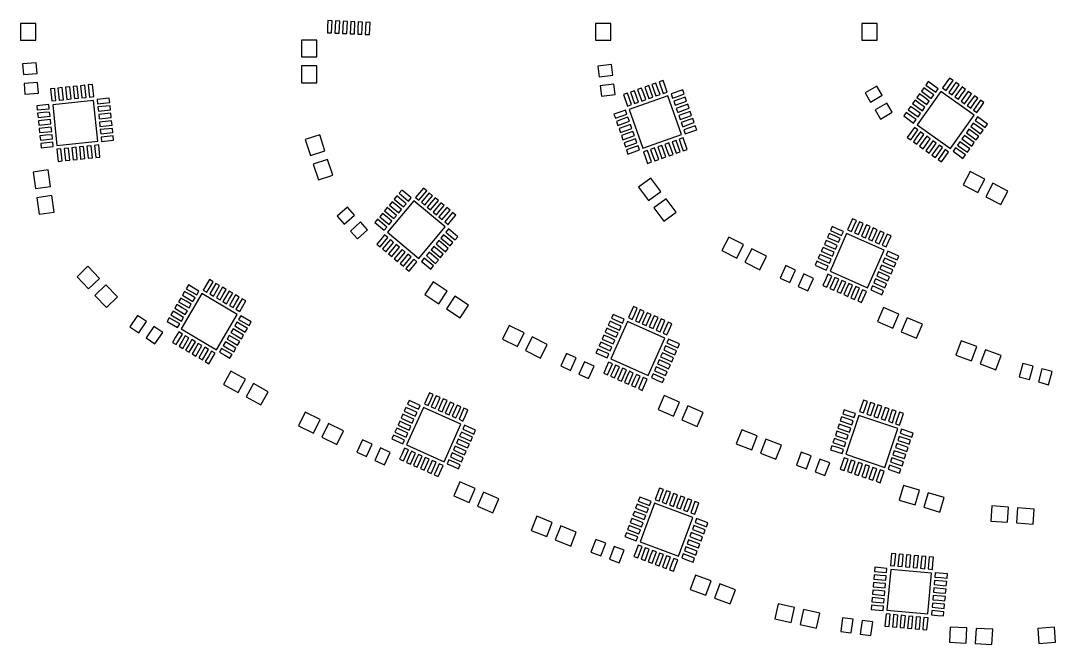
# Model space of a CAD drawing. Header units: millimetres. Extents: x -16 to 156, y 12 to 93.
# Drawn here: x -15.9 to 52.1, y 11.8 to 52.8 of the extents above; entities that cross this region are included whole.
import ezdxf

# ---------------------------------------------------------------- set-up
doc = ezdxf.new("R2010")
doc.units = ezdxf.units.MM
doc.header["$MEASUREMENT"] = 0
doc.layers.add('DXF_export_layers$bottom_solder_resist', color=18, linetype='Continuous', true_color=0x000000)

msp = doc.modelspace()

# ---------------------------------------------------------------- linework, layer by layer
at = {"layer": 'DXF_export_layers$bottom_solder_resist'}
for points in [[(-15.913, 52.661), (-15.913, 51.561), (-14.913, 51.561), (-14.913, 52.661)], [(4.317, 52.447), (4.299, 52.047), (4.579, 52.035), (4.614, 52.834), (4.334, 52.846)], [(4.816, 52.425), (4.799, 52.025), (5.078, 52.013), (5.113, 52.812), (4.833, 52.824)], [(5.316, 52.403), (5.298, 52.003), (5.578, 51.991), (5.613, 52.79), (5.333, 52.803)], [(5.815, 52.381), (5.798, 51.982), (6.077, 51.969), (6.112, 52.769), (5.833, 52.781)], [(6.315, 52.359), (6.297, 51.96), (6.577, 51.948), (6.612, 52.747), (6.332, 52.759)], [(6.814, 52.338), (6.797, 51.938), (7.076, 51.926), (7.111, 52.725), (6.832, 52.737)], [(21.973, 52.66), (21.973, 51.56), (22.973, 51.56), (22.973, 52.66)], [(39.514, 52.66), (39.514, 51.56), (40.514, 51.56), (40.514, 52.66)], [(2.597, 51.561), (2.597, 50.461), (3.597, 50.461), (3.597, 51.561)], [(-15.779, 50.001), (-15.731, 49.302), (-14.833, 49.364), (-14.882, 50.063)], [(2.597, 49.861), (2.597, 48.761), (3.597, 48.761), (3.597, 49.861)], [(22.122, 49.851), (22.206, 49.156), (23.099, 49.263), (23.016, 49.958)], [(45.294, 48.577), (45.527, 48.902), (45.299, 49.065), (44.834, 48.414), (45.061, 48.251)], [(-15.69, 48.704), (-15.641, 48.005), (-14.744, 48.067), (-14.792, 48.766)], [(-13.628, 47.984), (-13.67, 48.382), (-13.948, 48.353), (-13.865, 47.557), (-13.587, 47.586)], [(-13.131, 48.036), (-13.172, 48.434), (-13.451, 48.405), (-13.368, 47.609), (-13.089, 47.638)], [(-12.634, 48.088), (-12.675, 48.485), (-12.954, 48.456), (-12.871, 47.661), (-12.592, 47.69)], [(-12.136, 48.139), (-12.178, 48.537), (-12.456, 48.508), (-12.373, 47.713), (-12.095, 47.742)], [(-11.639, 48.191), (-11.68, 48.589), (-11.959, 48.56), (-11.876, 47.764), (-11.597, 47.793)], [(-11.142, 48.243), (-11.183, 48.641), (-11.462, 48.612), (-11.379, 47.816), (-11.1, 47.845)], [(22.277, 48.56), (22.361, 47.865), (23.255, 47.973), (23.171, 48.668)], [(25.138, 48.024), (25.005, 48.402), (24.741, 48.309), (25.007, 47.554), (25.271, 47.647)], [(25.61, 48.19), (25.477, 48.568), (25.213, 48.475), (25.478, 47.72), (25.742, 47.813)], [(26.081, 48.356), (25.948, 48.734), (25.684, 48.641), (25.95, 47.886), (26.214, 47.979)], [(26.553, 48.522), (26.42, 48.9), (26.156, 48.807), (26.422, 48.052), (26.686, 48.145)], [(27.424, 47.885), (27.801, 48.018), (27.708, 48.282), (26.954, 48.017), (27.046, 47.753)], [(39.731, 48.088), (40.085, 47.484), (40.861, 47.939), (40.507, 48.543)], [(43.924, 48.192), (43.599, 48.424), (43.436, 48.197), (44.087, 47.731), (44.25, 47.959)], [(44.215, 48.598), (43.89, 48.831), (43.727, 48.603), (44.378, 48.138), (44.541, 48.366)], [(45.701, 48.286), (45.933, 48.611), (45.706, 48.774), (45.24, 48.123), (45.468, 47.961)], [(46.107, 47.995), (46.34, 48.32), (46.112, 48.483), (45.647, 47.833), (45.875, 47.67)], [(-13.799, 47.313), (-13.519, 44.627), (-10.834, 44.907), (-11.114, 47.593)], [(-10.443, 47.421), (-10.045, 47.463), (-10.074, 47.741), (-10.869, 47.658), (-10.84, 47.38)], [(24.195, 47.692), (24.062, 48.07), (23.798, 47.977), (24.063, 47.222), (24.328, 47.315)], [(24.184, 46.999), (25.081, 44.453), (27.628, 45.349), (26.731, 47.896)], [(24.666, 47.858), (24.534, 48.236), (24.269, 48.143), (24.535, 47.388), (24.799, 47.481)], [(27.59, 47.414), (27.967, 47.547), (27.874, 47.811), (27.12, 47.545), (27.213, 47.281)], [(43.343, 47.378), (43.017, 47.611), (42.854, 47.383), (43.505, 46.918), (43.668, 47.146)], [(43.634, 47.785), (43.308, 48.018), (43.145, 47.79), (43.796, 47.324), (43.959, 47.552)], [(43.15, 45.991), (45.346, 44.421), (46.917, 46.617), (44.721, 48.188)], [(46.514, 47.704), (46.747, 48.03), (46.519, 48.192), (46.054, 47.542), (46.281, 47.379)], [(46.921, 47.413), (47.154, 47.739), (46.926, 47.902), (46.46, 47.251), (46.688, 47.088)], [(47.328, 47.122), (47.56, 47.448), (47.332, 47.611), (46.867, 46.96), (47.095, 46.797)], [(-14.45, 47.285), (-14.848, 47.243), (-14.819, 46.965), (-14.023, 47.048), (-14.052, 47.326)], [(-10.391, 46.924), (-9.993, 46.965), (-10.022, 47.244), (-10.818, 47.161), (-10.789, 46.882)], [(23.558, 46.821), (23.18, 46.688), (23.273, 46.424), (24.028, 46.69), (23.935, 46.954)], [(27.756, 46.942), (28.133, 47.075), (28.04, 47.339), (27.286, 47.073), (27.379, 46.809)], [(40.388, 46.967), (40.742, 46.363), (41.519, 46.818), (41.165, 47.422)], [(43.052, 46.971), (42.727, 47.204), (42.564, 46.976), (43.214, 46.511), (43.377, 46.739)], [(-14.398, 46.788), (-14.796, 46.746), (-14.767, 46.468), (-13.971, 46.551), (-14, 46.829)], [(-14.346, 46.29), (-14.744, 46.249), (-14.715, 45.97), (-13.919, 46.053), (-13.949, 46.332)], [(-10.339, 46.427), (-9.941, 46.468), (-9.97, 46.747), (-10.766, 46.664), (-10.737, 46.385)], [(-10.287, 45.929), (-9.889, 45.971), (-9.918, 46.249), (-10.714, 46.166), (-10.685, 45.888)], [(23.724, 46.35), (23.346, 46.217), (23.439, 45.953), (24.194, 46.218), (24.101, 46.482)], [(27.922, 46.471), (28.299, 46.603), (28.206, 46.867), (27.452, 46.602), (27.545, 46.338)], [(28.088, 45.999), (28.465, 46.132), (28.372, 46.396), (27.618, 46.13), (27.711, 45.866)], [(42.761, 46.565), (42.436, 46.797), (42.273, 46.57), (42.923, 46.104), (43.086, 46.332)], [(47.306, 46.044), (47.631, 45.811), (47.794, 46.039), (47.144, 46.504), (46.981, 46.276)], [(-14.295, 45.793), (-14.692, 45.752), (-14.663, 45.473), (-13.868, 45.556), (-13.897, 45.834)], [(-10.235, 45.432), (-9.837, 45.474), (-9.866, 45.752), (-10.662, 45.669), (-10.633, 45.391)], [(23.89, 45.878), (23.513, 45.745), (23.605, 45.481), (24.36, 45.747), (24.267, 46.011)], [(28.254, 45.527), (28.631, 45.66), (28.538, 45.924), (27.784, 45.659), (27.877, 45.394)], [(42.739, 45.486), (42.507, 45.161), (42.735, 44.998), (43.2, 45.649), (42.972, 45.811)], [(46.724, 45.23), (47.05, 44.998), (47.213, 45.225), (46.562, 45.691), (46.399, 45.463)], [(47.015, 45.637), (47.34, 45.404), (47.503, 45.632), (46.853, 46.097), (46.69, 45.87)], [(-14.243, 45.296), (-14.641, 45.254), (-14.611, 44.976), (-13.816, 45.059), (-13.845, 45.337)], [(-10.183, 44.935), (-9.785, 44.976), (-9.815, 45.255), (-10.61, 45.172), (-10.581, 44.893)], [(2.839, 45.019), (3.179, 43.973), (4.13, 44.281), (3.79, 45.328)], [(24.056, 45.406), (23.679, 45.274), (23.772, 45.009), (24.526, 45.275), (24.433, 45.539)], [(24.222, 44.935), (23.845, 44.802), (23.938, 44.538), (24.692, 44.803), (24.599, 45.068)], [(27.145, 44.49), (27.278, 44.113), (27.542, 44.206), (27.277, 44.961), (27.013, 44.868)], [(27.617, 44.656), (27.75, 44.279), (28.014, 44.372), (27.748, 45.127), (27.484, 45.034)], [(43.146, 45.195), (42.913, 44.87), (43.141, 44.707), (43.607, 45.358), (43.379, 45.521)], [(43.553, 44.904), (43.32, 44.579), (43.548, 44.416), (44.013, 45.067), (43.786, 45.23)], [(43.96, 44.613), (43.727, 44.288), (43.955, 44.125), (44.42, 44.776), (44.192, 44.939)], [(46.143, 44.417), (46.468, 44.184), (46.631, 44.412), (45.98, 44.877), (45.817, 44.65)], [(46.433, 44.824), (46.759, 44.591), (46.922, 44.819), (46.271, 45.284), (46.108, 45.056)], [(-14.191, 44.798), (-14.589, 44.757), (-14.56, 44.478), (-13.764, 44.561), (-13.793, 44.84)], [(-13.492, 43.976), (-13.45, 43.579), (-13.172, 43.608), (-13.255, 44.403), (-13.533, 44.374)], [(-12.994, 44.028), (-12.953, 43.63), (-12.675, 43.659), (-12.757, 44.455), (-13.036, 44.426)], [(-12.497, 44.08), (-12.456, 43.682), (-12.177, 43.711), (-12.26, 44.507), (-12.539, 44.478)], [(-12, 44.132), (-11.958, 43.734), (-11.68, 43.763), (-11.763, 44.559), (-12.041, 44.53)], [(-11.503, 44.184), (-11.461, 43.786), (-11.183, 43.815), (-11.266, 44.611), (-11.544, 44.582)], [(-11.005, 44.236), (-10.964, 43.838), (-10.685, 43.867), (-10.768, 44.663), (-11.047, 44.634)], [(24.388, 44.463), (24.011, 44.33), (24.104, 44.066), (24.858, 44.332), (24.765, 44.596)], [(25.259, 43.826), (25.392, 43.449), (25.656, 43.542), (25.39, 44.296), (25.126, 44.204)], [(25.73, 43.992), (25.863, 43.615), (26.127, 43.708), (25.862, 44.463), (25.598, 44.37)], [(26.202, 44.158), (26.335, 43.781), (26.599, 43.874), (26.333, 44.629), (26.069, 44.536)], [(26.674, 44.324), (26.807, 43.947), (27.071, 44.04), (26.805, 44.795), (26.541, 44.702)], [(44.366, 44.323), (44.134, 43.997), (44.361, 43.834), (44.827, 44.485), (44.599, 44.648)], [(44.773, 44.032), (44.54, 43.706), (44.768, 43.544), (45.233, 44.194), (45.006, 44.357)], [(45.852, 44.01), (46.177, 43.777), (46.34, 44.005), (45.689, 44.471), (45.526, 44.243)], [(3.364, 43.402), (3.704, 42.356), (4.655, 42.665), (4.315, 43.711)], [(-15.082, 42.875), (-14.929, 41.786), (-13.939, 41.924), (-14.091, 43.014)], [(46.183, 42.037), (47.157, 41.527), (47.621, 42.413), (46.646, 42.923)], [(24.8, 41.88), (25.457, 40.998), (26.259, 41.595), (25.602, 42.477)], [(9.511, 41.436), (9.204, 41.692), (9.024, 41.477), (9.639, 40.965), (9.818, 41.18)], [(10.585, 41.335), (10.841, 41.642), (10.626, 41.821), (10.114, 41.207), (10.329, 41.028)], [(10.969, 41.015), (11.225, 41.322), (11.01, 41.501), (10.498, 40.887), (10.713, 40.708)], [(47.689, 41.249), (48.664, 40.74), (49.127, 41.626), (48.152, 42.136)], [(-14.846, 41.191), (-14.693, 40.102), (-13.703, 40.241), (-13.856, 41.33)], [(8.257, 38.915), (10.331, 37.186), (12.059, 39.261), (9.985, 40.989)], [(8.871, 40.667), (8.564, 40.923), (8.384, 40.708), (8.999, 40.196), (9.178, 40.411)], [(9.191, 41.052), (8.884, 41.308), (8.704, 41.093), (9.319, 40.581), (9.498, 40.796)], [(11.353, 40.695), (11.609, 41.002), (11.394, 41.181), (10.882, 40.567), (11.097, 40.388)], [(11.738, 40.375), (11.994, 40.682), (11.779, 40.861), (11.267, 40.247), (11.482, 40.067)], [(25.815, 40.516), (26.472, 39.634), (27.274, 40.231), (26.617, 41.114)], [(4.948, 39.966), (5.413, 39.443), (6.086, 40.04), (5.621, 40.564)], [(8.231, 39.899), (7.923, 40.155), (7.744, 39.94), (8.359, 39.428), (8.538, 39.643)], [(8.551, 40.283), (8.243, 40.539), (8.064, 40.324), (8.679, 39.812), (8.858, 40.027)], [(12.122, 40.055), (12.378, 40.362), (12.163, 40.541), (11.651, 39.927), (11.866, 39.747)], [(12.506, 39.735), (12.762, 40.042), (12.547, 40.221), (12.035, 39.607), (12.25, 39.427)], [(5.811, 38.994), (6.276, 38.471), (6.949, 39.068), (6.484, 39.592)], [(7.911, 39.515), (7.603, 39.771), (7.424, 39.556), (8.039, 39.044), (8.218, 39.259)], [(38.99, 39.324), (39.152, 39.69), (38.896, 39.803), (38.572, 39.072), (38.828, 38.959)], [(39.448, 39.122), (39.609, 39.488), (39.353, 39.601), (39.03, 38.869), (39.286, 38.756)], [(7.81, 38.441), (7.554, 38.133), (7.769, 37.954), (8.281, 38.569), (8.066, 38.748)], [(12.405, 38.661), (12.712, 38.405), (12.892, 38.62), (12.277, 39.132), (12.098, 38.917)], [(37.727, 38.67), (37.361, 38.831), (37.248, 38.575), (37.98, 38.252), (38.093, 38.508)], [(37.415, 36.358), (39.884, 35.265), (40.977, 37.734), (38.508, 38.827)], [(37.93, 39.127), (37.564, 39.289), (37.45, 39.033), (38.182, 38.709), (38.295, 38.965)], [(39.905, 38.92), (40.067, 39.285), (39.811, 39.399), (39.487, 38.667), (39.743, 38.554)], [(40.362, 38.717), (40.524, 39.083), (40.268, 39.196), (39.944, 38.465), (40.2, 38.351)], [(40.819, 38.515), (40.981, 38.881), (40.725, 38.994), (40.401, 38.262), (40.657, 38.149)], [(41.276, 38.312), (41.438, 38.678), (41.182, 38.792), (40.858, 38.06), (41.115, 37.947)], [(8.194, 38.121), (7.938, 37.813), (8.153, 37.634), (8.665, 38.249), (8.45, 38.428)], [(8.578, 37.801), (8.322, 37.493), (8.537, 37.314), (9.049, 37.929), (8.834, 38.108)], [(11.765, 37.892), (12.072, 37.636), (12.252, 37.851), (11.637, 38.363), (11.458, 38.148)], [(12.085, 38.276), (12.392, 38.02), (12.572, 38.236), (11.957, 38.748), (11.778, 38.532)], [(30.288, 37.71), (31.268, 37.211), (31.722, 38.102), (30.741, 38.601)], [(37.525, 38.212), (37.159, 38.374), (37.046, 38.118), (37.777, 37.794), (37.891, 38.05)], [(8.962, 37.481), (8.706, 37.173), (8.922, 36.994), (9.434, 37.609), (9.218, 37.788)], [(9.347, 37.161), (9.091, 36.853), (9.306, 36.674), (9.818, 37.289), (9.603, 37.468)], [(11.125, 37.124), (11.432, 36.868), (11.612, 37.083), (10.997, 37.595), (10.818, 37.38)], [(11.445, 37.508), (11.752, 37.252), (11.932, 37.467), (11.317, 37.979), (11.138, 37.764)], [(31.802, 36.938), (32.783, 36.439), (33.236, 37.33), (32.256, 37.829)], [(37.12, 37.298), (36.754, 37.46), (36.641, 37.204), (37.373, 36.88), (37.486, 37.136)], [(37.322, 37.755), (36.957, 37.917), (36.843, 37.661), (37.575, 37.337), (37.688, 37.593)], [(41.474, 37.252), (41.84, 37.09), (41.953, 37.346), (41.222, 37.67), (41.108, 37.414)], [(9.731, 36.841), (9.475, 36.533), (9.69, 36.354), (10.202, 36.969), (9.987, 37.148)], [(10.805, 36.74), (11.112, 36.484), (11.292, 36.699), (10.677, 37.211), (10.498, 36.996)], [(34.132, 35.898), (34.768, 35.604), (35.146, 36.421), (34.51, 36.715)], [(36.918, 36.841), (36.552, 37.003), (36.439, 36.746), (37.17, 36.423), (37.284, 36.679)], [(41.069, 36.337), (41.435, 36.175), (41.548, 36.431), (40.817, 36.755), (40.703, 36.499)], [(41.272, 36.795), (41.637, 36.633), (41.751, 36.889), (41.019, 37.212), (40.906, 36.956)], [(-12.197, 35.975), (-11.432, 35.185), (-10.713, 35.88), (-11.478, 36.671)], [(35.312, 35.352), (35.948, 35.059), (36.326, 35.876), (35.69, 36.169)], [(37.115, 35.78), (36.953, 35.414), (37.209, 35.301), (37.533, 36.032), (37.277, 36.146)], [(40.867, 35.88), (41.233, 35.718), (41.346, 35.974), (40.614, 36.298), (40.501, 36.042)], [(-11.015, 34.754), (-10.25, 33.963), (-9.531, 34.658), (-10.296, 35.449)], [(-4.511, 35.239), (-4.856, 35.442), (-4.998, 35.2), (-4.308, 34.795), (-4.166, 35.037)], [(-3.435, 35.315), (-3.232, 35.66), (-3.474, 35.801), (-3.879, 35.112), (-3.637, 34.97)], [(-3.004, 35.062), (-2.801, 35.407), (-3.043, 35.548), (-3.448, 34.858), (-3.206, 34.717)], [(10.718, 34.814), (11.637, 34.208), (12.187, 35.043), (11.269, 35.649)], [(37.573, 35.578), (37.411, 35.212), (37.667, 35.098), (37.99, 35.83), (37.734, 35.943)], [(38.03, 35.375), (37.868, 35.009), (38.124, 34.896), (38.448, 35.628), (38.192, 35.741)], [(38.487, 35.173), (38.325, 34.807), (38.581, 34.694), (38.905, 35.425), (38.649, 35.539)], [(40.462, 34.966), (40.828, 34.804), (40.941, 35.06), (40.21, 35.384), (40.096, 35.128)], [(40.665, 35.423), (41.03, 35.261), (41.144, 35.517), (40.412, 35.841), (40.299, 35.585)], [(-5.338, 32.547), (-3.009, 31.18), (-1.642, 33.509), (-3.971, 34.876)], [(-4.764, 34.808), (-5.109, 35.011), (-5.251, 34.769), (-4.561, 34.364), (-4.419, 34.606)], [(-2.572, 34.809), (-2.37, 35.153), (-2.611, 35.295), (-3.016, 34.605), (-2.775, 34.464)], [(-2.141, 34.555), (-1.939, 34.9), (-2.18, 35.042), (-2.585, 34.352), (-2.344, 34.21)], [(-1.71, 34.302), (-1.508, 34.647), (-1.749, 34.789), (-2.154, 34.099), (-1.913, 33.957)], [(12.138, 33.878), (13.056, 33.273), (13.606, 34.108), (12.688, 34.713)], [(38.944, 34.97), (38.782, 34.605), (39.038, 34.491), (39.362, 35.223), (39.106, 35.336)], [(39.401, 34.768), (39.24, 34.402), (39.496, 34.289), (39.819, 35.021), (39.563, 35.134)], [(-5.271, 33.946), (-5.615, 34.148), (-5.757, 33.907), (-5.067, 33.502), (-4.926, 33.743)], [(-5.017, 34.377), (-5.362, 34.579), (-5.504, 34.338), (-4.814, 33.933), (-4.672, 34.174)], [(-1.279, 34.049), (-1.076, 34.394), (-1.318, 34.536), (-1.723, 33.846), (-1.481, 33.704)], [(24.551, 33.543), (24.713, 33.908), (24.458, 34.022), (24.132, 33.291), (24.388, 33.177)], [(-8.711, 32.697), (-8.134, 32.301), (-7.625, 33.043), (-8.202, 33.439)], [(-5.524, 33.514), (-5.869, 33.717), (-6.01, 33.475), (-5.32, 33.07), (-5.179, 33.312)], [(-1.203, 32.973), (-0.858, 32.77), (-0.717, 33.012), (-1.407, 33.417), (-1.548, 33.175)], [(23.489, 33.348), (23.124, 33.51), (23.01, 33.255), (23.741, 32.929), (23.855, 33.185)], [(25.007, 33.339), (25.17, 33.704), (24.914, 33.818), (24.589, 33.088), (24.844, 32.974)], [(25.464, 33.136), (25.627, 33.501), (25.371, 33.615), (25.045, 32.884), (25.301, 32.77)], [(25.921, 32.932), (26.083, 33.297), (25.828, 33.411), (25.502, 32.681), (25.758, 32.567)], [(40.548, 33.033), (41.561, 32.603), (41.952, 33.523), (40.939, 33.953)], [(-7.639, 31.962), (-7.062, 31.566), (-6.553, 32.308), (-7.13, 32.704)], [(-5.777, 33.083), (-6.122, 33.286), (-6.263, 33.044), (-5.574, 32.639), (-5.432, 32.881)], [(-1.456, 32.542), (-1.111, 32.339), (-0.97, 32.581), (-1.66, 32.986), (-1.801, 32.744)], [(15.828, 31.875), (16.814, 31.388), (17.257, 32.284), (16.271, 32.771)], [(23.286, 32.891), (22.92, 33.054), (22.806, 32.798), (23.537, 32.472), (23.651, 32.728)], [(22.968, 30.58), (25.434, 29.481), (26.533, 31.948), (24.067, 33.046)], [(26.377, 32.729), (26.54, 33.094), (26.284, 33.208), (25.959, 32.477), (26.215, 32.363)], [(26.834, 32.525), (26.997, 32.891), (26.741, 33.004), (26.416, 32.274), (26.671, 32.16)], [(42.113, 32.368), (43.125, 31.938), (43.516, 32.858), (42.504, 33.288)], [(-5.701, 32.007), (-5.904, 31.662), (-5.662, 31.52), (-5.257, 32.21), (-5.499, 32.352)], [(-5.27, 31.754), (-5.473, 31.409), (-5.231, 31.267), (-4.826, 31.957), (-5.068, 32.099)], [(-1.963, 31.679), (-1.618, 31.477), (-1.476, 31.718), (-2.166, 32.123), (-2.308, 31.882)], [(-1.71, 32.11), (-1.365, 31.908), (-1.223, 32.149), (-1.913, 32.554), (-2.055, 32.313)], [(17.352, 31.122), (18.339, 30.635), (18.782, 31.532), (17.795, 32.019)], [(22.879, 31.977), (22.513, 32.14), (22.4, 31.884), (23.13, 31.559), (23.244, 31.815)], [(23.082, 32.434), (22.717, 32.597), (22.603, 32.341), (23.334, 32.016), (23.448, 32.271)], [(-4.839, 31.501), (-5.041, 31.156), (-4.8, 31.014), (-4.395, 31.704), (-4.636, 31.846)], [(-4.408, 31.248), (-4.61, 30.903), (-4.369, 30.761), (-3.964, 31.451), (-4.205, 31.593)], [(-3.976, 30.994), (-4.179, 30.649), (-3.937, 30.508), (-3.532, 31.198), (-3.774, 31.339)], [(-2.216, 31.248), (-1.871, 31.046), (-1.729, 31.287), (-2.419, 31.692), (-2.561, 31.451)], [(22.675, 31.521), (22.31, 31.683), (22.196, 31.428), (22.927, 31.102), (23.041, 31.358)], [(26.826, 31.007), (27.191, 30.844), (27.305, 31.1), (26.574, 31.426), (26.46, 31.17)], [(27.029, 31.464), (27.395, 31.301), (27.508, 31.557), (26.778, 31.883), (26.664, 31.627)], [(45.713, 30.829), (46.745, 30.449), (47.091, 31.387), (46.059, 31.767)], [(-3.545, 30.741), (-3.748, 30.396), (-3.506, 30.255), (-3.101, 30.945), (-3.343, 31.086)], [(-2.469, 30.817), (-2.124, 30.614), (-1.982, 30.856), (-2.672, 31.261), (-2.814, 31.019)], [(19.682, 30.115), (20.318, 29.822), (20.694, 30.64), (20.058, 30.933)], [(22.472, 31.064), (22.107, 31.227), (21.993, 30.971), (22.723, 30.645), (22.837, 30.901)], [(26.622, 30.551), (26.988, 30.388), (27.102, 30.643), (26.371, 30.969), (26.257, 30.713)], [(47.308, 30.241), (48.341, 29.861), (48.686, 30.799), (47.654, 31.18)], [(20.863, 29.572), (21.499, 29.279), (21.875, 30.096), (21.239, 30.389)], [(22.667, 30.003), (22.504, 29.637), (22.76, 29.523), (23.085, 30.254), (22.83, 30.368)], [(23.124, 29.799), (22.961, 29.434), (23.217, 29.32), (23.542, 30.051), (23.286, 30.165)], [(23.58, 29.596), (23.418, 29.23), (23.673, 29.116), (23.999, 29.847), (23.743, 29.961)], [(26.215, 29.637), (26.581, 29.474), (26.695, 29.73), (25.964, 30.056), (25.85, 29.8)], [(26.419, 30.094), (26.784, 29.931), (26.898, 30.187), (26.167, 30.512), (26.053, 30.257)], [(49.888, 29.402), (50.564, 29.219), (50.799, 30.088), (50.123, 30.271)], [(51.143, 29.062), (51.819, 28.879), (52.054, 29.748), (51.378, 29.931)], [(-2.547, 28.892), (-1.583, 28.361), (-1.101, 29.238), (-2.065, 29.768)], [(24.037, 29.392), (23.874, 29.027), (24.13, 28.913), (24.456, 29.644), (24.2, 29.758)], [(24.494, 29.189), (24.331, 28.823), (24.587, 28.709), (24.912, 29.44), (24.657, 29.554)], [(24.951, 28.985), (24.788, 28.62), (25.044, 28.506), (25.369, 29.237), (25.113, 29.351)], [(26.012, 29.18), (26.377, 29.018), (26.491, 29.273), (25.76, 29.599), (25.646, 29.343)], [(-1.058, 28.072), (-0.094, 27.542), (0.388, 28.418), (-0.575, 28.948)], [(11.109, 27.87), (11.272, 28.235), (11.016, 28.35), (10.689, 27.62), (10.945, 27.505)], [(11.565, 27.666), (11.728, 28.031), (11.473, 28.146), (11.146, 27.415), (11.401, 27.301)], [(12.021, 27.462), (12.185, 27.827), (11.929, 27.941), (11.602, 27.211), (11.858, 27.097)], [(26.09, 27.242), (27.099, 26.805), (27.496, 27.724), (26.486, 28.16)], [(9.843, 27.221), (9.478, 27.384), (9.363, 27.129), (10.093, 26.802), (10.208, 27.057)], [(9.521, 24.911), (11.985, 23.808), (13.088, 26.272), (10.624, 27.375)], [(10.047, 27.677), (9.682, 27.841), (9.567, 27.585), (10.298, 27.258), (10.412, 27.514)], [(12.478, 27.257), (12.641, 27.622), (12.385, 27.737), (12.059, 27.007), (12.314, 26.892)], [(12.934, 27.053), (13.097, 27.418), (12.842, 27.533), (12.515, 26.802), (12.77, 26.688)], [(13.39, 26.849), (13.554, 27.214), (13.298, 27.328), (12.971, 26.598), (13.227, 26.484)], [(27.65, 26.568), (28.66, 26.131), (29.057, 27.049), (28.047, 27.486)], [(38.719, 27.101), (38.34, 27.229), (38.251, 26.964), (39.009, 26.708), (39.098, 26.974)], [(39.757, 27.395), (39.885, 27.774), (39.62, 27.863), (39.364, 27.105), (39.63, 27.016)], [(40.231, 27.235), (40.359, 27.614), (40.094, 27.704), (39.838, 26.946), (40.103, 26.856)], [(40.705, 27.075), (40.833, 27.454), (40.568, 27.544), (40.312, 26.786), (40.577, 26.696)], [(41.179, 26.915), (41.307, 27.294), (41.041, 27.384), (40.786, 26.626), (41.051, 26.536)], [(41.652, 26.755), (41.78, 27.134), (41.515, 27.224), (41.259, 26.466), (41.525, 26.376)], [(2.399, 26.164), (3.389, 25.684), (3.826, 26.583), (2.836, 27.064)], [(9.638, 26.765), (9.273, 26.928), (9.159, 26.672), (9.889, 26.346), (10.003, 26.601)], [(38.559, 26.628), (38.18, 26.756), (38.091, 26.49), (38.849, 26.234), (38.938, 26.5)], [(38.459, 24.297), (41.017, 23.434), (41.88, 25.992), (39.322, 26.856)], [(42.126, 26.596), (42.254, 26.975), (41.989, 27.064), (41.733, 26.306), (41.998, 26.217)], [(3.929, 25.422), (4.918, 24.941), (5.355, 25.841), (4.365, 26.321)], [(9.23, 25.852), (8.865, 26.015), (8.75, 25.76), (9.48, 25.433), (9.595, 25.688)], [(9.434, 26.308), (9.069, 26.472), (8.955, 26.216), (9.685, 25.889), (9.799, 26.145)], [(13.583, 25.787), (13.948, 25.624), (14.063, 25.879), (13.333, 26.206), (13.218, 25.951)], [(31.24, 24.981), (32.266, 24.584), (32.626, 25.517), (31.6, 25.914)], [(38.399, 26.154), (38.02, 26.282), (37.931, 26.016), (38.689, 25.761), (38.778, 26.026)], [(42.42, 25.557), (42.799, 25.429), (42.888, 25.695), (42.13, 25.95), (42.041, 25.685)], [(6.241, 24.44), (6.877, 24.148), (7.252, 24.966), (6.616, 25.258)], [(9.025, 25.396), (8.66, 25.559), (8.546, 25.303), (9.276, 24.976), (9.39, 25.232)], [(13.175, 24.875), (13.54, 24.711), (13.654, 24.967), (12.924, 25.294), (12.81, 25.038)], [(13.379, 25.331), (13.744, 25.167), (13.859, 25.423), (13.128, 25.75), (13.014, 25.494)], [(32.825, 24.368), (33.851, 23.972), (34.212, 24.905), (33.186, 25.301)], [(38.08, 25.206), (37.701, 25.334), (37.611, 25.069), (38.369, 24.813), (38.459, 25.079)], [(38.24, 25.68), (37.861, 25.808), (37.771, 25.543), (38.529, 25.287), (38.619, 25.552)], [(42.26, 25.084), (42.639, 24.956), (42.728, 25.221), (41.97, 25.477), (41.881, 25.211)], [(7.422, 23.897), (8.058, 23.605), (8.434, 24.423), (7.798, 24.715)], [(9.218, 24.334), (9.055, 23.969), (9.311, 23.854), (9.637, 24.585), (9.382, 24.699)], [(9.675, 24.13), (9.511, 23.765), (9.767, 23.65), (10.094, 24.38), (9.838, 24.495)], [(12.97, 24.418), (13.335, 24.255), (13.45, 24.51), (12.72, 24.837), (12.605, 24.582)], [(37.92, 24.733), (37.541, 24.861), (37.451, 24.595), (38.209, 24.339), (38.299, 24.605)], [(41.94, 24.136), (42.319, 24.008), (42.409, 24.273), (41.651, 24.529), (41.561, 24.264)], [(42.1, 24.61), (42.479, 24.482), (42.568, 24.747), (41.81, 25.003), (41.721, 24.738)], [(10.131, 23.925), (9.968, 23.56), (10.223, 23.446), (10.55, 24.176), (10.295, 24.29)], [(10.587, 23.721), (10.424, 23.356), (10.68, 23.242), (11.007, 23.972), (10.751, 24.086)], [(11.044, 23.517), (10.88, 23.152), (11.136, 23.037), (11.463, 23.767), (11.207, 23.882)], [(12.562, 23.505), (12.927, 23.342), (13.041, 23.598), (12.311, 23.924), (12.197, 23.669)], [(12.766, 23.962), (13.131, 23.798), (13.246, 24.054), (12.515, 24.381), (12.401, 24.125)], [(35.206, 23.582), (35.864, 23.341), (36.173, 24.186), (35.516, 24.427)], [(36.427, 23.135), (37.085, 22.894), (37.394, 23.74), (36.736, 23.98)], [(38.213, 23.694), (38.085, 23.315), (38.351, 23.226), (38.606, 23.984), (38.341, 24.073)], [(38.687, 23.534), (38.559, 23.155), (38.824, 23.066), (39.08, 23.824), (38.815, 23.913)], [(41.78, 23.662), (42.159, 23.534), (42.249, 23.8), (41.491, 24.055), (41.401, 23.79)], [(11.5, 23.312), (11.337, 22.947), (11.592, 22.833), (11.919, 23.563), (11.664, 23.677)], [(39.161, 23.375), (39.033, 22.996), (39.298, 22.906), (39.554, 23.664), (39.289, 23.754)], [(39.635, 23.215), (39.507, 22.836), (39.772, 22.746), (40.028, 23.504), (39.762, 23.594)], [(40.108, 23.055), (39.98, 22.676), (40.246, 22.586), (40.501, 23.344), (40.236, 23.434)], [(40.582, 22.895), (40.454, 22.516), (40.719, 22.427), (40.975, 23.185), (40.71, 23.274)], [(41.62, 23.188), (41.999, 23.061), (42.089, 23.326), (41.331, 23.582), (41.241, 23.316)], [(12.625, 21.567), (13.633, 21.127), (14.033, 22.043), (13.025, 22.484)], [(14.183, 20.887), (15.191, 20.447), (15.591, 21.363), (14.583, 21.803)], [(26.3, 21.594), (26.44, 21.969), (26.178, 22.067), (25.897, 21.318), (26.16, 21.22)], [(26.768, 21.419), (26.908, 21.794), (26.646, 21.892), (26.366, 21.143), (26.628, 21.044)], [(41.976, 21.285), (43.031, 20.974), (43.314, 21.933), (42.259, 22.244)], [(43.607, 20.804), (44.662, 20.494), (44.945, 21.453), (43.889, 21.764)], [(25.253, 21.335), (24.878, 21.475), (24.78, 21.213), (25.529, 20.933), (25.627, 21.195)], [(27.236, 21.244), (27.377, 21.618), (27.114, 21.717), (26.834, 20.967), (27.096, 20.869)], [(27.705, 21.069), (27.845, 21.443), (27.583, 21.541), (27.302, 20.792), (27.565, 20.694)], [(28.173, 20.893), (28.313, 21.268), (28.051, 21.366), (27.771, 20.617), (28.033, 20.519)], [(28.641, 20.718), (28.782, 21.093), (28.519, 21.191), (28.239, 20.442), (28.501, 20.343)], [(24.902, 20.399), (24.527, 20.539), (24.429, 20.277), (25.178, 19.996), (25.277, 20.258)], [(25.077, 20.867), (24.703, 21.007), (24.605, 20.745), (25.354, 20.464), (25.452, 20.727)], [(24.901, 18.541), (27.429, 17.595), (28.376, 20.123), (25.847, 21.07)], [(48.003, 19.901), (49.1, 19.819), (49.174, 20.817), (48.077, 20.898)], [(49.698, 19.775), (50.795, 19.694), (50.869, 20.691), (49.772, 20.772)], [(17.727, 19.284), (18.749, 18.878), (19.119, 19.807), (18.097, 20.214)], [(24.727, 19.93), (24.352, 20.071), (24.254, 19.808), (25.003, 19.528), (25.101, 19.79)], [(28.901, 19.671), (29.275, 19.53), (29.373, 19.793), (28.624, 20.073), (28.526, 19.811)], [(19.306, 18.656), (20.328, 18.249), (20.698, 19.178), (19.676, 19.585)], [(24.376, 18.994), (24.002, 19.134), (23.903, 18.872), (24.653, 18.591), (24.751, 18.854)], [(24.551, 19.462), (24.177, 19.602), (24.079, 19.34), (24.828, 19.06), (24.926, 19.322)], [(28.55, 18.734), (28.925, 18.594), (29.023, 18.856), (28.274, 19.137), (28.175, 18.874)], [(28.725, 19.202), (29.1, 19.062), (29.198, 19.324), (28.449, 19.605), (28.351, 19.343)], [(21.663, 17.853), (22.317, 17.603), (22.638, 18.444), (21.984, 18.694)], [(28.375, 18.266), (28.749, 18.126), (28.847, 18.388), (28.098, 18.668), (28, 18.406)], [(22.877, 17.389), (23.531, 17.14), (23.852, 17.98), (23.198, 18.23)], [(24.635, 17.946), (24.495, 17.572), (24.757, 17.474), (25.038, 18.223), (24.776, 18.321)], [(25.104, 17.771), (24.963, 17.396), (25.226, 17.298), (25.506, 18.048), (25.244, 18.146)], [(25.572, 17.596), (25.432, 17.221), (25.694, 17.123), (25.974, 17.872), (25.712, 17.97)], [(26.04, 17.421), (25.9, 17.046), (26.162, 16.948), (26.443, 17.697), (26.18, 17.795)], [(28.024, 17.329), (28.399, 17.189), (28.497, 17.451), (27.748, 17.732), (27.65, 17.469)], [(28.199, 17.798), (28.574, 17.657), (28.672, 17.92), (27.923, 18.2), (27.825, 17.938)], [(41.71, 17.344), (41.746, 17.742), (41.468, 17.768), (41.395, 16.971), (41.674, 16.946)], [(42.208, 17.299), (42.244, 17.697), (41.966, 17.722), (41.893, 16.926), (42.172, 16.9)], [(42.706, 17.253), (42.742, 17.652), (42.463, 17.677), (42.391, 16.88), (42.67, 16.855)], [(26.509, 17.245), (26.368, 16.871), (26.631, 16.772), (26.911, 17.522), (26.649, 17.62)], [(26.977, 17.07), (26.837, 16.695), (27.099, 16.597), (27.379, 17.346), (27.117, 17.445)], [(43.204, 17.208), (43.24, 17.606), (42.961, 17.632), (42.889, 16.835), (43.168, 16.809)], [(43.702, 17.162), (43.738, 17.561), (43.459, 17.586), (43.387, 16.789), (43.666, 16.764)], [(44.2, 17.117), (44.236, 17.515), (43.957, 17.541), (43.885, 16.744), (44.164, 16.719)], [(28.209, 15.397), (29.243, 15.021), (29.584, 15.961), (28.551, 16.337)], [(40.723, 16.319), (40.325, 16.356), (40.299, 16.077), (41.096, 16.004), (41.121, 16.283)], [(40.768, 16.817), (40.37, 16.854), (40.345, 16.575), (41.141, 16.502), (41.167, 16.781)], [(41.167, 14.03), (43.856, 13.784), (44.101, 16.473), (41.412, 16.718)], [(44.727, 16.175), (45.125, 16.139), (45.15, 16.418), (44.354, 16.49), (44.328, 16.212)], [(29.807, 14.816), (30.84, 14.44), (31.182, 15.38), (30.148, 15.756)], [(40.678, 15.821), (40.279, 15.858), (40.254, 15.579), (41.051, 15.506), (41.076, 15.785)], [(44.681, 15.677), (45.079, 15.641), (45.105, 15.92), (44.308, 15.993), (44.283, 15.714)], [(40.632, 15.323), (40.234, 15.36), (40.209, 15.081), (41.005, 15.008), (41.031, 15.287)], [(44.59, 14.682), (44.989, 14.645), (45.014, 14.924), (44.217, 14.997), (44.192, 14.718)], [(44.636, 15.179), (45.034, 15.143), (45.06, 15.422), (44.263, 15.495), (44.237, 15.216)], [(33.783, 13.471), (34.856, 13.229), (35.076, 14.205), (34.002, 14.446)], [(40.542, 14.328), (40.143, 14.364), (40.118, 14.085), (40.914, 14.012), (40.94, 14.291)], [(40.587, 14.825), (40.189, 14.862), (40.163, 14.583), (40.96, 14.51), (40.985, 14.789)], [(44.545, 14.184), (44.943, 14.147), (44.969, 14.426), (44.172, 14.499), (44.147, 14.22)], [(35.441, 13.098), (36.515, 12.856), (36.734, 13.832), (35.661, 14.073)], [(41.068, 13.386), (41.032, 12.987), (41.311, 12.962), (41.383, 13.759), (41.105, 13.784)], [(41.566, 13.34), (41.53, 12.942), (41.809, 12.917), (41.881, 13.713), (41.602, 13.739)], [(42.064, 13.295), (42.028, 12.897), (42.307, 12.871), (42.379, 13.668), (42.1, 13.693)], [(42.562, 13.25), (42.526, 12.851), (42.805, 12.826), (42.877, 13.623), (42.598, 13.648)], [(43.06, 13.204), (43.024, 12.806), (43.303, 12.781), (43.375, 13.577), (43.096, 13.603)], [(44.5, 13.686), (44.898, 13.649), (44.923, 13.928), (44.127, 14.001), (44.101, 13.722)], [(38.124, 12.635), (38.818, 12.542), (38.938, 13.434), (38.245, 13.527)], [(39.413, 12.462), (40.106, 12.368), (40.227, 13.26), (39.533, 13.354)], [(43.558, 13.159), (43.522, 12.761), (43.8, 12.735), (43.873, 13.532), (43.594, 13.557)], [(45.291, 11.922), (46.389, 11.867), (46.439, 12.866), (45.341, 12.921)], [(46.988, 11.837), (48.087, 11.782), (48.137, 12.781), (47.039, 12.836)], [(51.173, 11.835), (52.27, 11.916), (52.196, 12.914), (51.099, 12.832)]]:
    msp.add_lwpolyline(points, close=True, dxfattribs=at)

doc.saveas('drawing.dxf')
